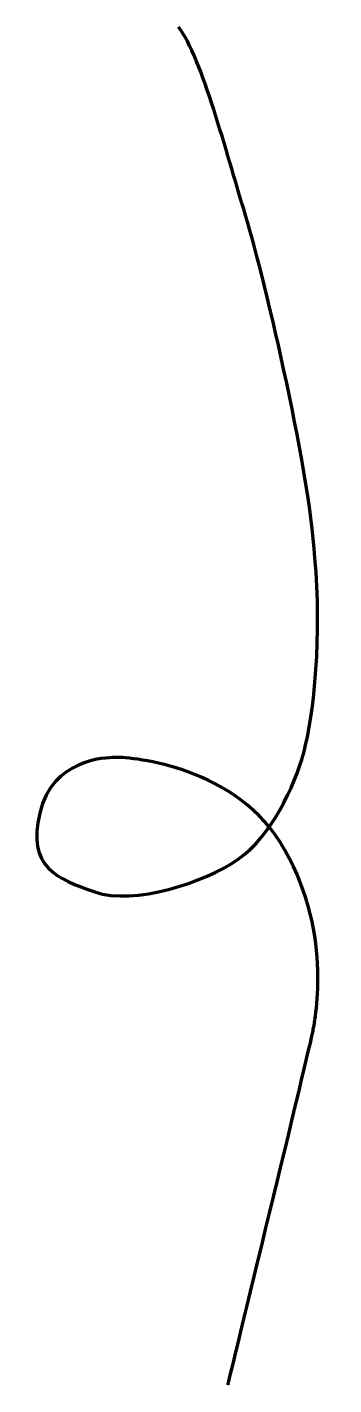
# Model space of a CAD drawing. Extents: x 1390 to 1641, y -1651 to -542.
import ezdxf

# ---------------------------------------------------------------- set-up
doc = ezdxf.new("R2010")
doc.units = 0
doc.header["$MEASUREMENT"] = 0
doc.layers.add('verdimillious_path', color=7, linetype='Continuous', lineweight=0)

msp = doc.modelspace()

# ---------------------------------------------------------------- linework, layer by layer
at = {"layer": 'verdimillious_path', "color": 7, "lineweight": 140}
msp.add_open_spline([(1554.4, -1650.9), (1554.4, -1650.9), (1621.9, -1373.2), (1623.9, -1362.1), (1625.8, -1351), (1640.9, -1278.1), (1597, -1207.8), (1556.6, -1143.3), (1470, -1138.2), (1462.1, -1138.6), (1454.1, -1139), (1411, -1139.8), (1400.7, -1184.1), (1390.5, -1228.4), (1414.2, -1237.5), (1445.8, -1248.5), (1477.5, -1259.6), (1535.6, -1240.6), (1562.5, -1222), (1589.4, -1203.4), (1609, -1162), (1616.3, -1135), (1624.9, -1103.7), (1631.2, -1037.8), (1625.4, -975.6), (1620.7, -899), (1582.2, -739.2), (1567.3, -691), (1553.9, -647.7), (1533.1, -566.7), (1514.1, -542.4)], degree=3, knots=[0, 0, 0, 0, 1, 1, 1, 2, 2, 2, 3, 3, 3, 4, 4, 4, 5, 5, 5, 6, 6, 6, 7, 7, 7, 8, 8, 8, 9, 9, 9, 10, 10, 10, 10], dxfattribs=at)

doc.saveas('drawing.dxf')
